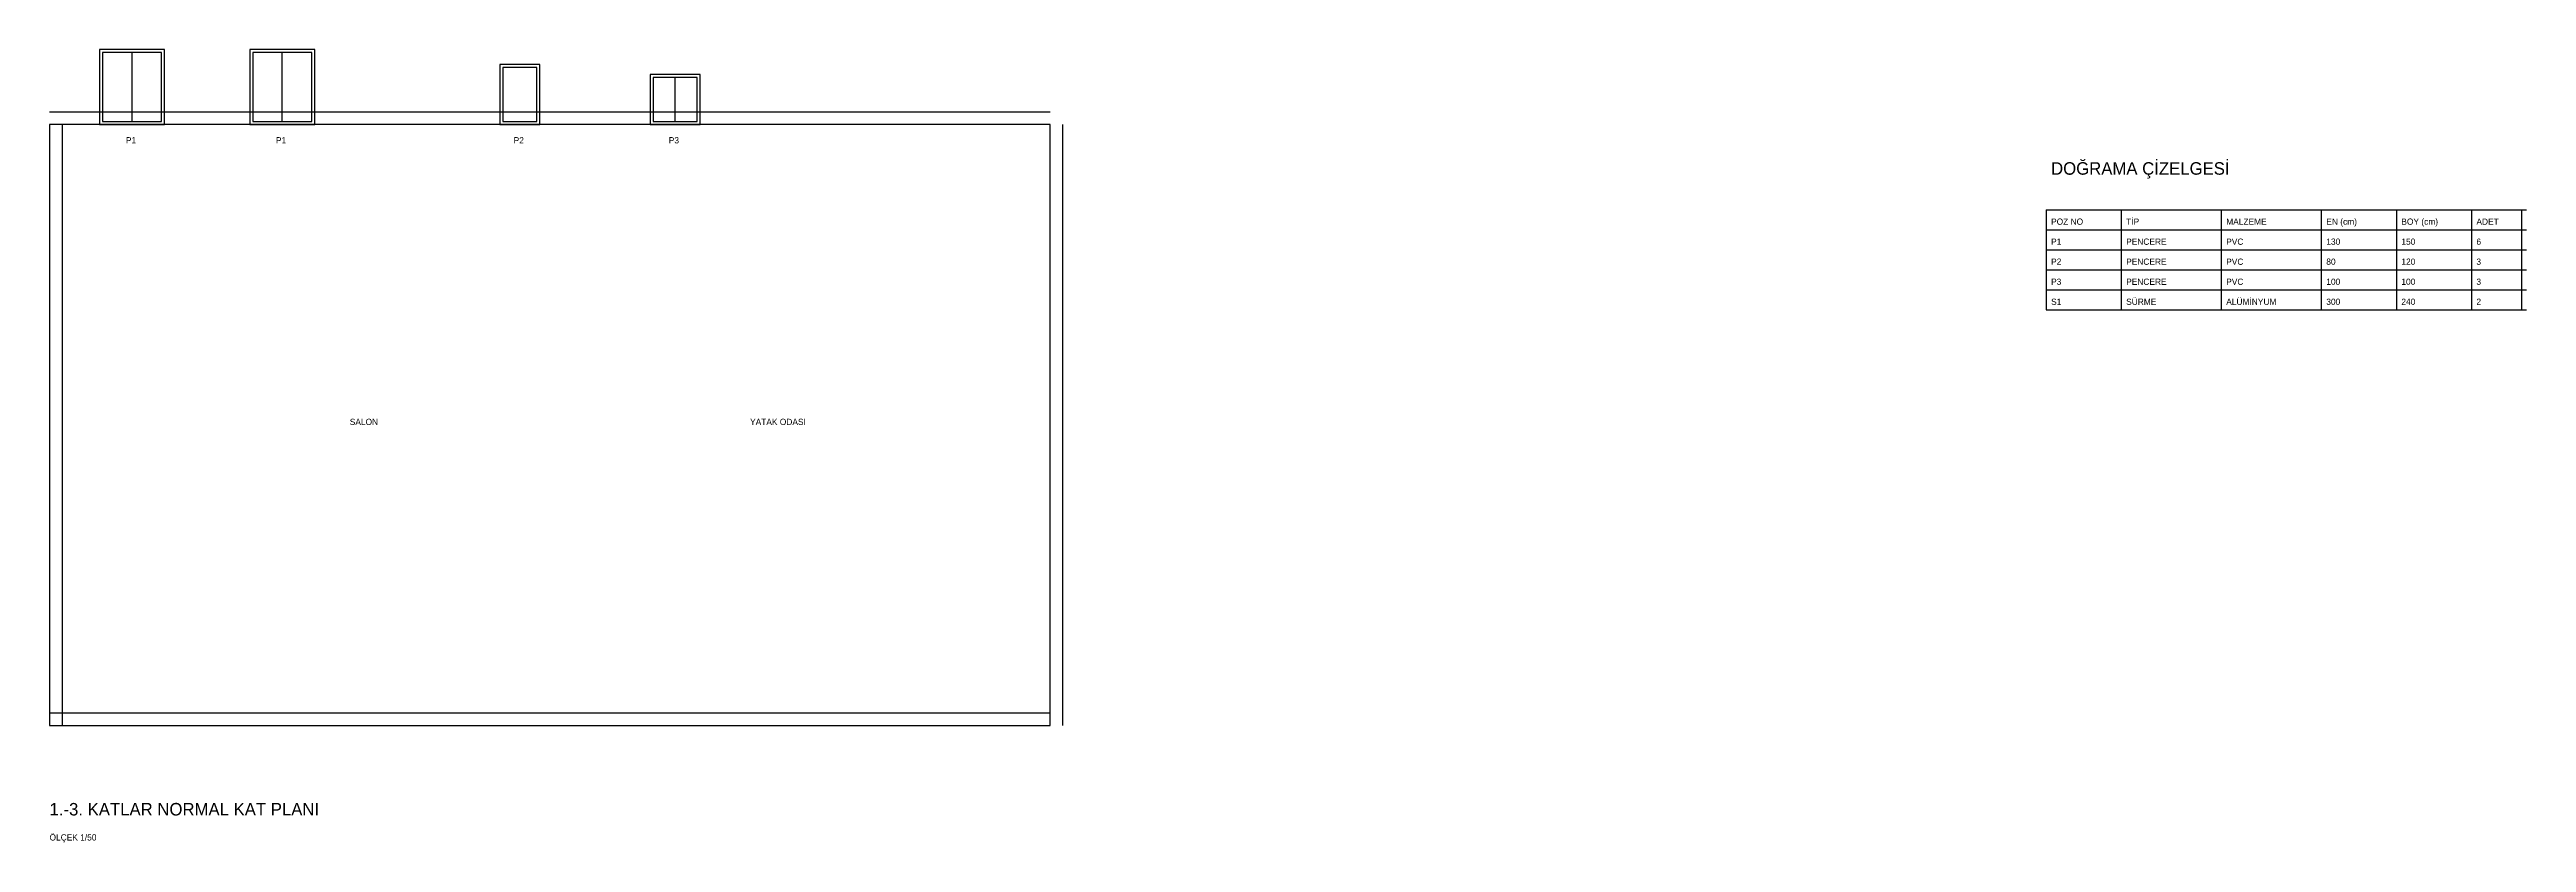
# Model space of a CAD drawing. Header units: millimetres. Extents: x 0 to 49500, y -2339 to 13500.
import ezdxf

# ---------------------------------------------------------------- set-up
doc = ezdxf.new("R2010")
doc.units = ezdxf.units.MM

# ---------------------------------------------------------------- blocks, each defined once
blk = doc.blocks.new('PVC_P1_1300x1500')
blk.add_line((650, 60), (650, 1440))
for points in [[(0, 0), (1300, 0), (1300, 1500), (0, 1500)], [(60, 60), (1240, 60), (1240, 1440), (60, 1440)]]:
    blk.add_lwpolyline(points, close=True)
blk = doc.blocks.new('PVC_P2_800x1200')
for points in [[(0, 0), (800, 0), (800, 1200), (0, 1200)], [(60, 60), (740, 60), (740, 1140), (60, 1140)]]:
    blk.add_lwpolyline(points, close=True)
blk = doc.blocks.new('PVC_P3_1000x1000')
blk.add_line((500, 60), (500, 940))
for points in [[(0, 0), (1000, 0), (1000, 1000), (0, 1000)], [(60, 60), (940, 60), (940, 940), (60, 940)]]:
    blk.add_lwpolyline(points, close=True)

msp = doc.modelspace()

# ---------------------------------------------------------------- linework, layer by layer
at = {"layer": 'DUVAR'}
for p, q in [((20000, 12250), (0, 12250)), ((20000, 12000), (0, 12000)), ((0, 12000), (0, 0)), ((250, 12000), (250, 0)), ((20000, 0), (20000, 12000)), ((20250, 0), (20250, 12000)), ((0, 250), (20000, 250)), ((0, 0), (20000, 0))]:
    msp.add_line(p, q, dxfattribs=at)
at = {"layer": 'TABLO'}
for p, q in [((39900, 10300), (49500, 10300)), ((39900, 10300), (39900, 8300)), ((39900, 9900), (49500, 9900)), ((41400, 10300), (41400, 8300)), ((43400, 10300), (43400, 8300)), ((45400, 10300), (45400, 8300)), ((46900, 10300), (46900, 8300)), ((48400, 10300), (48400, 8300)), ((49400, 10300), (49400, 8300)), ((39900, 9500), (49500, 9500)), ((39900, 9100), (49500, 9100)), ((39900, 8700), (49500, 8700)), ((39900, 8300), (49500, 8300))]:
    msp.add_line(p, q, dxfattribs=at)

# ---------------------------------------------------------------- block references
at = {"layer": 'DOGRAMA'}
for name, p in [('PVC_P1_1300x1500', (1000, 12000)), ('PVC_P1_1300x1500', (4000, 12000)), ('PVC_P2_800x1200', (9000, 12000)), ('PVC_P3_1000x1000', (12000, 12000))]:
    msp.add_blockref(name, p, dxfattribs=at)

# ---------------------------------------------------------------- texts
at = {"layer": 'PAFTA'}
for s, height, p in [('DOĞRAMA ÇİZELGESİ', 250, (40000, 11000)), ('1.-3. KATLAR NORMAL KAT PLANI', 250, (0, -1800)), ('ÖLÇEK 1/50', 125, (0, -2300))]:
    msp.add_text(s, height=height, dxfattribs=at).set_placement(p)
at = {"layer": 'POZ_NO'}
for s, p in [('P1', (1525, 11625)), ('P1', (4525, 11625)), ('P2', (9275, 11625)), ('P3', (12375, 11625))]:
    msp.add_text(s, height=125, dxfattribs=at).set_placement(p)
at = {"layer": 'YAZI'}
for s, p in [('POZ NO', (40000, 10000)), ('TİP', (41500, 10000)), ('MALZEME', (43500, 10000)), ('EN (cm)', (45500, 10000)), ('BOY (cm)', (47000, 10000)), ('ADET', (48500, 10000)), ('P1', (40000, 9600)), ('PENCERE', (41500, 9600)), ('PVC', (43500, 9600)), ('130', (45500, 9600)), ('150', (47000, 9600)), ('6', (48500, 9600)), ('P2', (40000, 9200)), ('P3', (40000, 8800)), ('PENCERE', (41500, 9200)), ('PENCERE', (41500, 8800)), ('PVC', (43500, 9200)), ('PVC', (43500, 8800)), ('80', (45500, 9200)), ('100', (45500, 8800)), ('120', (47000, 9200)), ('100', (47000, 8800)), ('3', (48500, 9200)), ('3', (48500, 8800)), ('S1', (40000, 8400)), ('SÜRME', (41500, 8400)), ('ALÜMİNYUM', (43500, 8400)), ('300', (45500, 8400)), ('240', (47000, 8400)), ('2', (48500, 8400)), ('SALON', (6000, 6000)), ('YATAK ODASI', (14000, 6000))]:
    msp.add_text(s, height=125, dxfattribs=at).set_placement(p)

doc.saveas('drawing.dxf')
